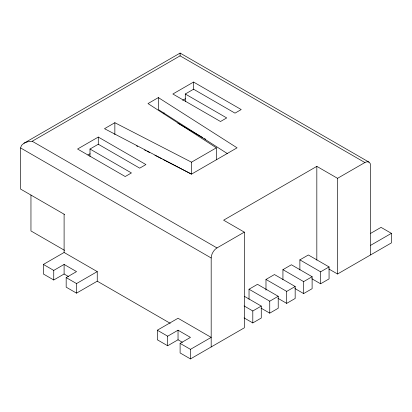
<?xml version="1.0" encoding="UTF-8"?>
<svg xmlns="http://www.w3.org/2000/svg" width="412" height="412" viewBox="0 0 412 412"><rect width="100%" height="100%" fill="white"/><g stroke="black" fill="none" stroke-linecap="round" stroke-linejoin="round"><path stroke-width="0.62" d="M64.545 214.461L20.6 189.087L20.6 147.944L21.481 145.385L23.999 143.211L180.106 53.081L368.987 162.132M163.471 113.851L164.1 112.764M23.999 143.211L27.759 141.759L32.198 141.249L180.106 55.857L364.888 162.539A8.204 4.733 -60 0 1 370.687 165.887L370.687 254.868M216.357 147.826L191.498 162.179L114.855 122.714L104.499 128.693L191.498 174.137L237.075 147.826L158.357 97.598L147.996 103.577L216.357 147.826L216.357 159.789M89.996 149.026L98.283 144.241L139.709 168.158L145.925 164.568L98.283 137.062L77.564 149.026L125.212 176.532L131.428 172.942L89.996 149.026L89.996 156.575M185.287 94.008L193.573 89.224L235 113.145L241.216 109.556L193.573 82.05L172.855 94.008L220.502 121.514L226.713 117.93L185.287 94.008L185.287 101.563M87.926 155.005L90.104 153.743M182.671 100.301L185.395 98.731M68.423 276.498L64.102 274.006L53.745 279.985L43.389 274.006L43.389 264.437L64.102 252.474L97.247 271.611L97.247 281.18L170.233 323.317M43.389 264.437L53.745 270.416L64.102 264.437L76.529 271.611L66.172 277.59L66.172 287.159L76.529 293.138L97.247 281.18M66.172 277.59L76.529 283.569L97.247 271.611M364.888 162.539L337.541 178.324L316.828 166.366L223.608 220.183L244.321 232.141L244.321 327.823L190.462 358.919L180.106 352.94L180.106 343.371L190.462 337.392L178.035 330.213L167.679 336.192L157.317 330.213L157.317 339.782L167.679 345.761L178.035 339.782L182.356 342.279M211.181 346.961L211.181 257.974A8.204 4.733 -60 0 1 216.98 247.931L244.321 232.141M157.317 330.213L178.035 318.255L211.181 337.392L190.462 349.35L180.106 343.371M249.033 299.297L249.033 289.224L257.505 284.332L278.218 296.29L278.218 308.253L269.747 313.146L261.023 308.109M265.982 290.141L265.982 279.439L274.454 274.547L295.167 286.505L295.167 298.468L286.695 303.361L277.971 298.324M282.931 279.727L282.931 269.654L291.402 264.762L312.116 276.72L312.116 288.683L303.644 293.576L294.92 288.539M299.879 269.942L299.879 259.869L308.351 254.977L329.064 266.935L329.064 278.898L320.593 283.791L311.869 278.754M370.687 233.341L381.043 227.362L391.4 233.341L391.4 242.91L337.541 274.006L328.817 268.969M244.074 305.936L252.798 310.972L261.27 306.08L261.27 318.038L252.798 322.931L244.074 317.894M249.033 289.224L269.747 301.182L278.218 296.29M265.982 279.439L286.695 291.397L295.167 286.505M282.931 269.654L303.644 281.612L312.116 276.72M299.879 259.869L320.593 271.827L329.064 266.935M370.687 245.3L391.4 233.341M136.588 145.863L137.732 146.451M144.597 149.989L145.74 150.576M146.883 151.163L149.747 152.636M154.891 155.288L161.756 158.821M162.9 159.413L191.498 174.137L191.498 162.179M177.778 123.162L202.838 137.629M204.507 138.592L205.619 139.235M32.198 141.249L216.98 247.931M20.6 147.944L211.181 257.974M244.373 296.321L261.27 306.08M64.545 250.342L30.957 230.947L30.957 195.067M227.367 153.594L158.357 109.556L158.357 97.598M337.541 178.324L337.541 274.006M320.593 271.827L320.593 283.791M316.828 166.366L316.828 260.116M303.644 281.612L303.644 293.576M286.695 291.397L286.695 303.361M269.747 301.182L269.747 313.146M252.798 310.972L252.798 322.931M193.573 82.05L193.573 89.6M190.462 349.35L190.462 358.919M180.106 53.081L180.106 55.857M178.035 330.213L178.035 339.782M167.679 336.192L167.679 345.761M114.855 122.714L114.855 134.673M98.283 137.062L98.283 144.617M76.529 283.569L76.529 293.138M64.102 214.204L64.102 252.474M64.102 264.437L64.102 274.006M53.745 270.416L53.745 279.985"/></g></svg>
